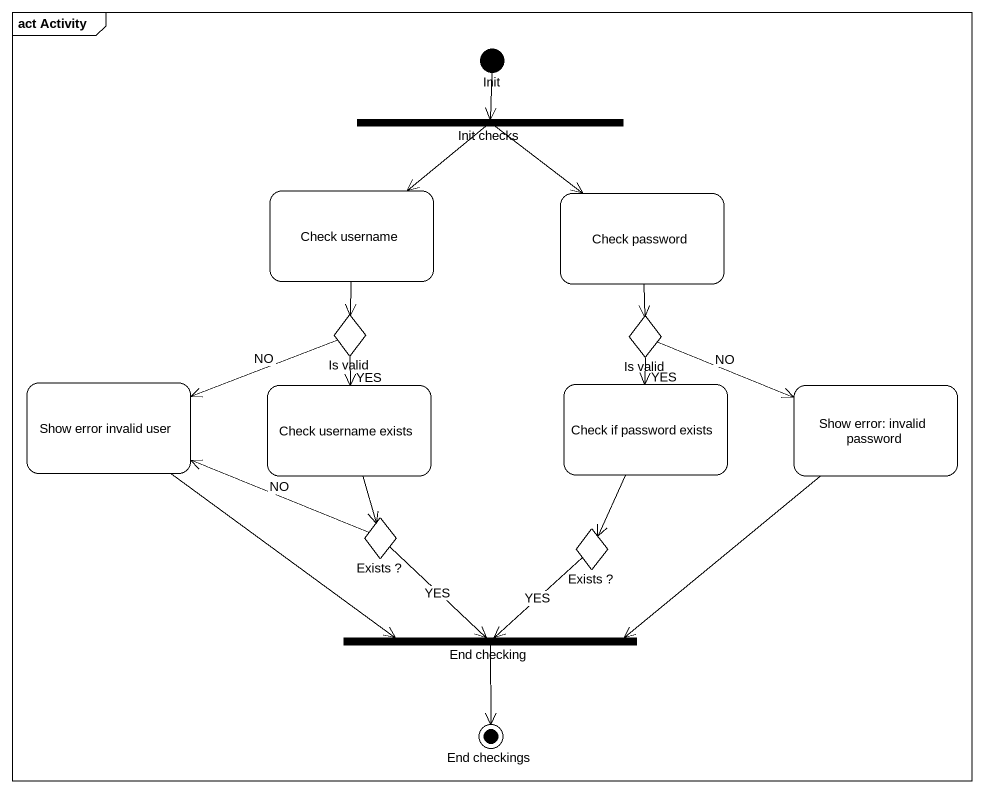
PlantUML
@startuml
mainframe act Activity
hide empty description
state Init <<start>>
state "Init checks" as Init_checks <<fork>>
state "Check username" as Check_username
state "Check password" as Check_password
state "Is valid" as Is_valid <<choice>>
state "Is valid" as Is_valid_2 <<choice>>
state "Show error invalid user" as Show_error_invalid_user
state "Check username exists" as Check_username_exists
state "Check if password exists" as Check_if_password_exists
state "Show error: invalid password" as Show_error_invalid_password
state "Exists ?" as Exists <<choice>>
state "Exists ?" as Exists_2 <<choice>>
state "End checking" as End_checking <<join>>
state "End checkings" as End_checkings <<end>>
Init --> Init_checks
Init_checks --> Check_username
Init_checks --> Check_password
Check_username --> Is_valid
Check_password --> Is_valid_2
Is_valid -left-> Show_error_invalid_user : NO
Is_valid --> Check_username_exists : YES
Is_valid_2 --> Check_if_password_exists : YES
Is_valid_2 -right-> Show_error_invalid_password : NO
Show_error_invalid_user -right-> End_checking
Check_username_exists --> Exists
Check_if_password_exists --> Exists_2
Show_error_invalid_password -left-> End_checking
Exists -left-> Show_error_invalid_user : NO
Exists --> End_checking : YES
Exists_2 --> End_checking : YES
End_checking --> End_checkings
@enduml
